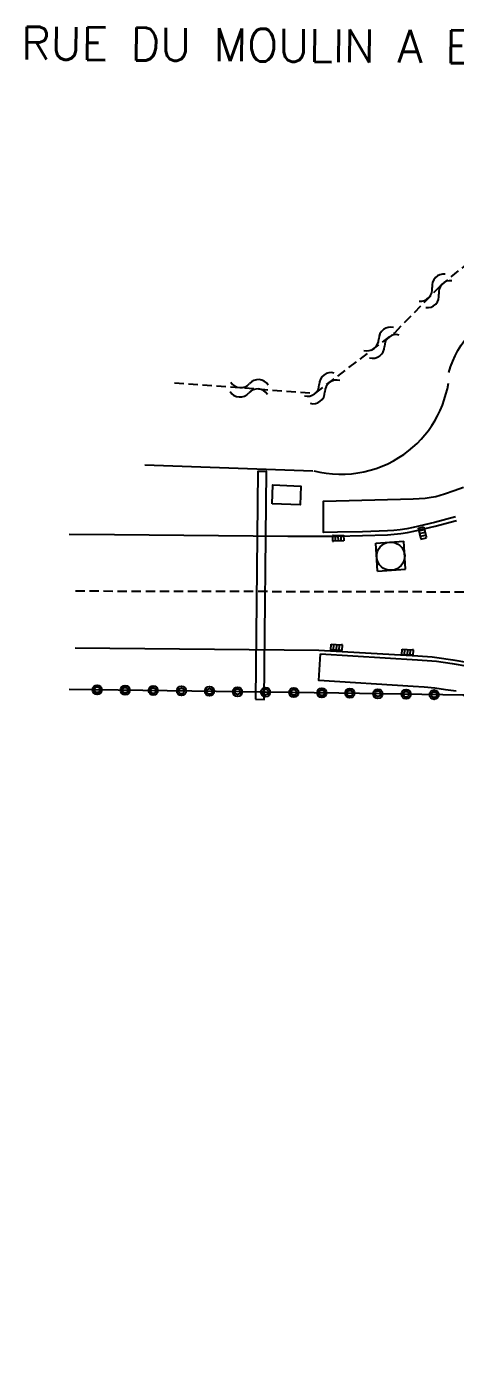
# Model space of a CAD drawing. Header units: millimetres. Extents: x 163000 to 163983, y 152000 to 152911.
# Drawn here: x 163500.6 to 163523.5, y 152359.8 to 152431 of the extents above; entities that cross this region are included whole.
import ezdxf
from ezdxf.enums import TextEntityAlignment as Align

# ---------------------------------------------------------------- set-up
doc = ezdxf.new("R2010")
doc.units = ezdxf.units.MM
doc.linetypes.add('DASHED', pattern=[0.75, 0.5, -0.25])
doc.layers.get('0').update_dxf_attribs({"linetype": 'CONTINUOUS'})
for name, color, linetype in [('W0001', 6, 'DASHED'), ('W0008', 7, 'CONTINUOUS'), ('W0014', 7, 'CONTINUOUS'), ('W0322', 7, 'CONTINUOUS'), ('W0400', 7, 'CONTINUOUS'), ('W0402', 7, 'CONTINUOUS'), ('W0420', 7, 'CONTINUOUS'), ('W0501', 5, 'DASHED'), ('W0510', 5, 'CONTINUOUS'), ('W0512', 5, 'CONTINUOUS'), ('W0989', 7, 'CONTINUOUS'), ('W1471', 7, 'CONTINUOUS')]:
    doc.layers.add(name, color=color, linetype=linetype)
doc.styles.get("Standard").update_dxf_attribs({"font": 'romans.shx', "width": 0.85})

# ---------------------------------------------------------------- blocks, each defined once
blk = doc.blocks.new('T400')
for p, q in [((-0.15, 0.3), (0.15, 0.3)), ((-0.15, -0.25), (-0.15, 0.3)), ((-0.15, 0.15), (0.15, 0.15)), ((-0.15, 0), (0.15, 0)), ((0.15, 0.3), (0.15, -0.25)), ((-0.15, -0.15), (0.15, -0.15)), ((-0.15, -0.25), (-0.15, -0.3)), ((-0.15, -0.3), (0.15, -0.3)), ((0.15, -0.3), (0.15, -0.25))]:
    blk.add_line(p, q)
blk = doc.blocks.new('T420')
for p, q in [((0.75, 0.75), (-0.75, 0.75)), ((-0.75, 0.75), (-0.75, -0.75)), ((0.75, 0.75), (0.75, -0.75)), ((0.75, -0.75), (-0.75, -0.75))]:
    blk.add_line(p, q)
blk.add_ellipse((0, 0), major_axis=(-0.53, 0.53), ratio=1, start_param=3.926991, end_param=10.210176)
blk = doc.blocks.new('T1471')
at = {"color": 0, "linetype": 'Continuous', "flags": 128}
blk.add_lwpolyline([(-0.75, -0.5), (-0.75, 0.5), (0.75, 0.5), (0.75, -0.5), (-0.75, -0.5)], dxfattribs=at)
blk = doc.blocks.new('t322o')
at = {"color": 0, "linetype": 'Continuous'}
for radius in [0.25, 0.15]:
    blk.add_circle((0, 0), radius, dxfattribs=at)
blk = doc.blocks.new('t500o')
at = {"color": 0, "linetype": 'Continuous'}
for centre, start, end in [((-0.5, 0.625), 216.8699, 323.1301), ((0.5, -0.125), 36.8699, 143.1301), ((0.5, -0.625), 36.8699, 143.1301), ((-0.5, 0.125), 216.8699, 323.1301)]:
    blk.add_arc(centre, 0.625, start, end, dxfattribs=at)

msp = doc.modelspace()

# ---------------------------------------------------------------- linework, layer by layer
at = {"layer": 'W0001'}
msp.add_lwpolyline([(163503.249, 152400.897), (163530.859, 152400.838)], dxfattribs=at)
at = {"layer": 'W0008'}
for points in [[(163502.908, 152403.931), (163505.338, 152403.911), (163514.586, 152403.819), (163515.919, 152403.814), (163517.253, 152403.825), (163518.587, 152403.853), (163519.92, 152403.898), (163520.273, 152403.92), (163520.625, 152403.959), (163520.975, 152404.014), (163521.322, 152404.086), (163522.466, 152404.359), (163523.605, 152404.65)], [(163503.225, 152397.865), (163516.252, 152397.742), (163521.531, 152397.424), (163522.299, 152397.371), (163522.557, 152397.344), (163523.403, 152397.221), (163524.245, 152397.082)]]:
    msp.add_lwpolyline(points, dxfattribs=at)
at = {"layer": 'W0014'}
for points in [[(163523.554, 152404.843), (163522.418, 152404.553), (163521.279, 152404.281), (163520.939, 152404.211), (163520.599, 152404.157), (163520.256, 152404.119), (163519.91, 152404.097), (163518.581, 152404.053), (163517.25, 152404.025), (163516.504, 152404.019), (163516.489, 152405.696), (163521.289, 152405.811), (163521.609, 152405.825), (163521.928, 152405.854), (163522.245, 152405.896), (163522.488, 152405.941), (163522.728, 152406), (163522.965, 152406.073), (163523.471, 152406.251), (163523.972, 152406.442)], [(163523.59, 152395.538), (163523.018, 152395.626), (163522.443, 152395.699), (163521.868, 152395.757), (163521.29, 152395.8), (163516.253, 152396.112), (163516.338, 152397.546)], [(163516.338, 152397.546), (163521.519, 152397.225), (163522.282, 152397.172), (163522.532, 152397.145), (163523.372, 152397.024), (163524.211, 152396.885)]]:
    msp.add_lwpolyline(points, dxfattribs=at)
at = {"layer": 'W0322'}
msp.add_lwpolyline([(163555.001, 152359.778), (163550.201, 152368.675), (163546.741, 152375.196), (163543.958, 152379.357), (163540.836, 152383.239), (163538.696, 152385.968), (163535.51, 152387.431), (163532.518, 152389.275), (163529.751, 152391.378), (163527.07, 152393.511), (163523.966, 152395.334), (163517.312, 152395.445), (163502.908, 152395.64)], dxfattribs=at)
at = {"layer": 'W0402'}
msp.add_lwpolyline([(163512.858, 152395.113), (163513.322, 152395.109), (163513.46, 152407.268), (163512.996, 152407.273)], close=True, dxfattribs=at)
at = {"layer": 'W0501'}
msp.add_lwpolyline([(163508.532, 152412.005), (163516.068, 152411.451), (163520.3, 152414.68), (163522.744, 152417.181), (163525.212, 152419.204), (163529.225, 152420.815), (163535.059, 152422.775), (163541.625, 152424.77), (163549.988, 152424.977), (163550.083, 152424.944)], dxfattribs=at)
at = {"layer": 'W0510'}
for points in [[(163523.189, 152412.559), (163523.284, 152412.864), (163523.397, 152413.162), (163523.528, 152413.453), (163523.676, 152413.735), (163523.841, 152414.008), (163524.022, 152414.27), (163524.209, 152414.512), (163524.406, 152414.744), (163524.615, 152414.968), (163524.833, 152415.181), (163525.061, 152415.384), (163525.211, 152415.502), (163525.37, 152415.608), (163525.536, 152415.703), (163525.709, 152415.784), (163525.888, 152415.853), (163530.983, 152417.592), (163536.757, 152419.594), (163541.754, 152421.075), (163547.989, 152421.456)], [(163506.947, 152407.624), (163515.931, 152407.301)]]:
    msp.add_lwpolyline(points, dxfattribs=at)
at = {"layer": 'W0512'}
msp.add_lwpolyline([(163515.974, 152407.313), (163516.304, 152407.237), (163516.637, 152407.181), (163516.974, 152407.144), (163517.311, 152407.127), (163517.649, 152407.13), (163517.987, 152407.152), (163518.322, 152407.194), (163518.655, 152407.255), (163518.983, 152407.336), (163519.306, 152407.435), (163519.623, 152407.553), (163519.933, 152407.689), (163520.234, 152407.843), (163520.525, 152408.015), (163520.781, 152408.185), (163521.028, 152408.368), (163521.265, 152408.565), (163521.491, 152408.773), (163521.705, 152408.994), (163521.908, 152409.225), (163522.098, 152409.467), (163522.275, 152409.718), (163522.439, 152409.979), (163522.588, 152410.247), (163522.723, 152410.524), (163522.844, 152410.807), (163522.949, 152411.096), (163523.039, 152411.39), (163523.113, 152411.688), (163523.171, 152411.99)], dxfattribs=at)

# ---------------------------------------------------------------- block references
at = {"layer": 'W0322'}
for p, rotation in [((163504.408, 152395.62), 179.2231169927323), ((163505.907, 152395.6), 179.2231169927323), ((163507.407, 152395.579), 179.2231169927323), ((163508.907, 152395.559), 179.2231169927323), ((163510.407, 152395.539), 179.2231169927323), ((163511.907, 152395.518), 179.2231169927323), ((163513.407, 152395.498), 179.2231169927323), ((163514.907, 152395.478), 179.2231169927323), ((163516.406, 152395.457), 179.2231169927323), ((163517.906, 152395.435), 179.0464596524131), ((163519.406, 152395.41), 179.0464596524131), ((163520.906, 152395.385), 179.0464596524131), ((163522.406, 152395.36), 179.0464596524131)]:
    msp.add_blockref('t322o', p, dxfattribs=dict(at, rotation=rotation))
at = {"layer": 'W0400'}
for p, rotation in [((163521.778, 152403.992), 13.44290133631009), ((163517.272, 152403.708), 271.20366), ((163517.197, 152397.884), 86.55633), ((163520.99, 152397.626), 86.55633)]:
    msp.add_blockref('T400', p, dxfattribs=dict(at, rotation=rotation))
at = {"layer": 'W0420', "rotation": 183.7744751060679}
msp.add_blockref('T420', (163520.086, 152402.75), dxfattribs=at)
at = {"layer": 'W0501'}
for p, rotation in [((163522.48, 152416.912), 45.6581687436838), ((163519.6, 152414.146), 37.34824119707163), ((163516.42, 152411.72), 37.34824119707163), ((163512.521, 152411.712), 355.7937140323558)]:
    msp.add_blockref('t500o', p, dxfattribs=dict(at, rotation=rotation))
at = {"layer": 'W1471', "rotation": 357.5776361016789}
msp.add_blockref('T1471', (163514.517, 152406.021), dxfattribs=at)

# ---------------------------------------------------------------- texts
at = {"layer": 'W0989'}
msp.add_text('RUE DU MOULIN A EAU', height=1.75, rotation=359.51503, dxfattribs=at).set_placement((163500.351, 152430.14), align=Align.MIDDLE_LEFT)

doc.saveas('drawing.dxf')
